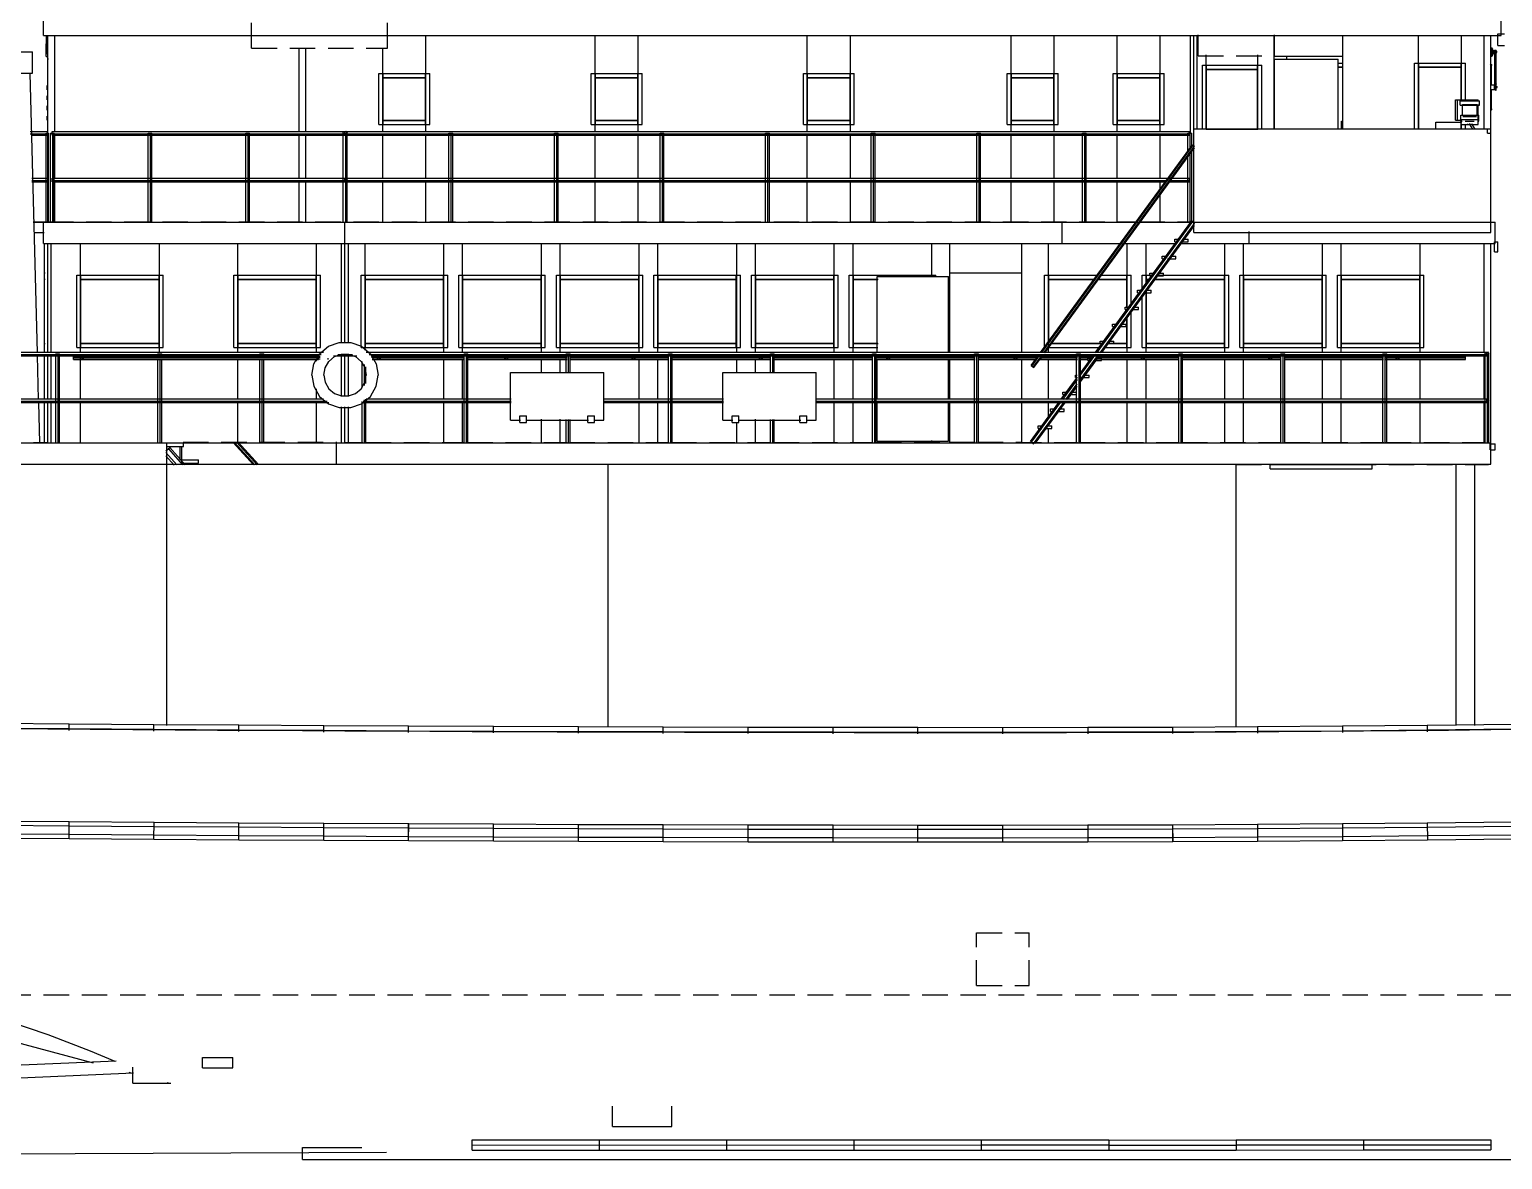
# Model space of a CAD drawing. Extents: x 5 to 836, y 5 to 589.
# Drawn here: x 95.3 to 268.9, y 388.6 to 521.7 of the extents above; entities that cross this region are included whole.
import ezdxf

# ---------------------------------------------------------------- set-up
doc = ezdxf.new("R2010")
doc.units = 0
doc.linetypes.add('DASHED', pattern=[4.5, 3, -1.5])
for name, color, linetype in [('DETAIL', 8, 'CONTINUOUS'), ('MARKING', 4, 'DASHED'), ('OUTLINE', 7, 'CONTINUOUS'), ('WATERLINE', 4, 'DASHED')]:
    doc.layers.add(name, color=color, linetype=linetype)

msp = doc.modelspace()

# ---------------------------------------------------------------- linework, layer by layer
at = {"layer": 'DETAIL'}
for p, q in [((97, 521), (97, 523)), ((268.7, 521), (268.7, 523)), ((97, 521), (268.7, 521)), ((97.5, 498.93), (97.5, 521)), ((98.3, 509.62), (98.3, 521)), ((142.04, 509.62), (142.04, 521)), ((161.96, 509.62), (161.96, 521)), ((167.04, 509.62), (167.04, 521)), ((186.96, 509.62), (186.96, 521)), ((192.04, 509.62), (192.04, 521)), ((210.96, 509.62), (210.96, 521)), ((216.04, 509.62), (216.04, 521)), ((223.46, 509.62), (223.46, 521)), ((228.54, 509.62), (228.54, 521)), ((232.1, 509.41), (232.1, 521)), ((232.5, 497.8), (232.5, 521)), ((232.9, 509.97), (232.9, 521)), ((241.96, 509.97), (241.96, 521)), ((250.04, 509.97), (250.04, 521)), ((258.96, 509.97), (258.96, 521)), ((264.04, 513.32), (264.04, 521)), ((266.7, 509.97), (266.7, 521)), ((267.5, 497.8), (267.5, 521)), ((268.3, 519.8), (268.3, 521.2)), ((268.3, 521.2), (269.1, 521.2)), ((77.3, 519.05), (95.7, 519.05)), ((127.1, 509.62), (127.1, 519.53)), ((127.9, 509.62), (127.9, 519.53)), ((136.96, 509.62), (136.96, 519.53)), ((267.54, 518.86), (267.54, 519.24)), ((267.63, 519.32), (267.63, 519.42)), ((267.71, 519.32), (267.71, 519.42)), ((267.84, 518.86), (267.84, 519.24)), ((267.93, 518.84), (267.93, 519.26)), ((267.97, 518.9), (267.97, 519.2)), ((268.1, 518.97), (268.1, 519.13)), ((268.1, 519.13), (268.2, 519.13)), ((268.1, 519.12), (268.2, 519.12)), ((268.1, 519.11), (268.2, 519.11)), ((268.1, 519.1), (268.2, 519.1)), ((268.1, 519.07), (268.2, 519.07)), ((268.1, 519.06), (268.2, 519.06)), ((268.1, 519.04), (268.2, 519.04)), ((268.1, 519.03), (268.2, 519.03)), ((268.1, 519), (268.2, 519)), ((268.1, 518.99), (268.2, 518.99)), ((268.1, 518.98), (268.2, 518.98)), ((268.1, 518.97), (268.2, 518.97)), ((268.11, 518.84), (268.11, 519.26)), ((268.15, 518.99), (268.15, 519.11)), ((268.2, 518.97), (268.2, 519.13)), ((268.3, 519.8), (269.1, 519.8)), ((97.5, 518.24), (97.57, 518.24)), ((233.5, 509.92), (233.5, 517.5)), ((233.5, 517.5), (240.5, 517.5)), ((233.96, 509.97), (233.96, 518.7)), ((234, 509.92), (234, 517.5)), ((240, 509.92), (240, 517.5)), ((240.04, 509.97), (240.04, 518.7)), ((240.5, 509.92), (240.5, 517.5)), ((241.96, 518.54), (250.04, 518.54)), ((242, 518.2), (249.5, 518.2)), ((242, 509.96), (242, 518.2)), ((243.46, 518.11), (243.46, 518.6)), ((249.44, 517.75), (250.07, 517.75)), ((249.44, 517.29), (250.06, 517.29)), ((249.44, 517.25), (250.07, 517.25)), ((249.5, 509.96), (249.5, 518.2)), ((258.5, 517.75), (264.5, 517.75)), ((258.5, 509.93), (258.5, 517.75)), ((258.96, 517.29), (264.04, 517.29)), ((259, 509.93), (259, 517.75)), ((259, 517.25), (264, 517.25)), ((264, 513.35), (264, 517.75)), ((264.5, 513.35), (264.5, 517.75)), ((267.43, 518.29), (267.5, 518.29)), ((267.63, 518.68), (267.63, 518.78)), ((267.71, 518.68), (267.71, 518.78)), ((77.3, 516.55), (95.7, 516.55)), ((136.5, 510.5), (136.5, 516.5)), ((136.5, 516.5), (142.5, 516.5)), ((136.96, 516.04), (142.04, 516.04)), ((137, 510.5), (137, 516.5)), ((137, 516), (142, 516)), ((142, 510.5), (142, 516.5)), ((142.5, 510.5), (142.5, 516.5)), ((161.5, 516.5), (167.5, 516.5)), ((161.5, 510.5), (161.5, 516.5)), ((161.96, 516.04), (167.04, 516.04)), ((162, 510.5), (162, 516.5)), ((162, 516), (167, 516)), ((167, 510.5), (167, 516.5)), ((167.5, 510.5), (167.5, 516.5)), ((186.5, 516.5), (192.5, 516.5)), ((186.5, 510.5), (186.5, 516.5)), ((186.96, 516.04), (192.04, 516.04)), ((187, 510.5), (187, 516.5)), ((187, 516), (192, 516)), ((192, 510.5), (192, 516.5)), ((192.5, 510.5), (192.5, 516.5)), ((210.5, 516.5), (216.5, 516.5)), ((210.5, 510.5), (210.5, 516.5)), ((210.96, 516.04), (216.04, 516.04)), ((211, 510.5), (211, 516.5)), ((211, 516), (216, 516)), ((216, 510.5), (216, 516.5)), ((216.5, 510.5), (216.5, 516.5)), ((223, 516.5), (229, 516.5)), ((223, 510.5), (223, 516.5)), ((223.46, 516.04), (228.54, 516.04)), ((223.5, 510.5), (223.5, 516.5)), ((223.5, 516), (228.5, 516)), ((228.5, 510.5), (228.5, 516.5)), ((229, 510.5), (229, 516.5)), ((233.96, 517.04), (240.04, 517.04)), ((234, 517), (240, 517)), ((267.93, 514.71), (267.93, 515.13)), ((268.08, 514.87), (268.08, 514.97)), ((268.11, 514.71), (268.11, 515.13)), ((268.22, 514.87), (268.22, 514.97)), ((263.33, 513.4), (266, 513.4)), ((263.33, 511), (263.33, 513.4)), ((263.57, 511), (263.57, 513.4)), ((263.85, 513.3), (266.15, 513.3)), ((263.85, 512.8), (266.15, 512.8)), ((264.13, 512.85), (265.87, 512.85)), ((266, 513.26), (266, 513.4)), ((266, 510.5), (266, 512.85)), ((136.5, 510.5), (142.5, 510.5)), ((136.96, 510.96), (142.04, 510.96)), ((137, 511), (142, 511)), ((161.5, 510.5), (167.5, 510.5)), ((161.96, 510.96), (167.04, 510.96)), ((162, 511), (167, 511)), ((186.5, 510.5), (192.5, 510.5)), ((186.96, 510.96), (192.04, 510.96)), ((187, 511), (192, 511)), ((210.5, 510.5), (216.5, 510.5)), ((210.96, 510.96), (216.04, 510.96)), ((211, 511), (216, 511)), ((223, 510.5), (229, 510.5)), ((223.46, 510.96), (228.54, 510.96)), ((223.5, 511), (228.5, 511)), ((249.9, 510.9), (250.03, 510.9)), ((249.9, 509.94), (249.9, 510.9)), ((261, 510.8), (264, 510.8)), ((261, 509.9), (261, 510.8)), ((263.33, 511), (264.06, 511)), ((263.95, 511.6), (266.05, 511.6)), ((263.95, 510.9), (264.09, 510.9)), ((264, 511.1), (266, 511.1)), ((264, 509.9), (264, 511.1)), ((264, 510.5), (266, 510.5)), ((264.04, 510.73), (264.04, 511.08)), ((264.04, 509.97), (264.04, 510.59)), ((264.2, 511.45), (265.8, 511.45)), ((264.47, 510.9), (265.52, 510.9)), ((264.5, 509.93), (264.5, 510.56)), ((264.94, 510.6), (265, 510.58)), ((265, 510.58), (265.06, 510.6)), ((265.91, 510.9), (266.05, 510.9)), ((265.93, 511), (266, 511)), ((95.41, 509.7), (97.5, 509.7)), ((95.41, 509.42), (97.5, 509.42)), ((95.55, 509.25), (97.5, 509.25)), ((97.3, 499), (97.3, 509.5)), ((97.3, 509.5), (97.58, 509.5)), ((97.58, 499), (97.58, 509.5)), ((97.8, 509.5), (98.25, 509.5)), ((97.8, 499), (97.8, 509.5)), ((98, 509.7), (232, 509.7)), ((98, 509.25), (98, 509.7)), ((98, 509.42), (132.5, 509.42)), ((98, 509.25), (132.5, 509.25)), ((98.08, 499), (98.08, 509.5)), ((98.25, 499), (98.25, 509.5)), ((98.3, 504.17), (98.3, 509.27)), ((109.3, 509.5), (109.75, 509.5)), ((109.3, 499), (109.3, 509.5)), ((109.58, 499), (109.58, 509.5)), ((109.75, 499), (109.75, 509.5)), ((120.8, 509.5), (121.25, 509.5)), ((120.8, 499), (120.8, 509.5)), ((121.08, 499), (121.08, 509.5)), ((121.25, 499), (121.25, 509.5)), ((127.1, 504.17), (127.1, 509.27)), ((127.9, 504.17), (127.9, 509.27)), ((132.3, 509.65), (132.58, 509.74)), ((132.3, 499), (132.3, 509.65)), ((132.3, 509.5), (132.75, 509.5)), ((132.3, 509.35), (132.58, 509.26)), ((132.5, 509.25), (132.5, 509.7)), ((132.58, 509.74), (132.75, 509.5)), ((132.58, 499), (132.58, 509.5)), ((132.58, 509.26), (132.75, 509.5)), ((132.64, 509.42), (232, 509.42)), ((132.71, 509.25), (232, 509.25)), ((132.75, 499), (132.75, 509.5)), ((136.96, 504.11), (136.96, 509.28)), ((142.04, 504.11), (142.04, 509.28)), ((144.74, 509.5), (145.19, 509.5)), ((144.74, 499), (144.74, 509.5)), ((145.01, 499), (145.01, 509.5)), ((145.19, 499), (145.19, 509.5)), ((157.17, 509.5), (157.62, 509.5)), ((157.17, 499), (157.17, 509.5)), ((157.45, 499), (157.45, 509.5)), ((157.62, 499), (157.62, 509.5)), ((161.96, 504.11), (161.96, 509.28)), ((167.04, 504.11), (167.04, 509.28)), ((169.61, 509.5), (170.06, 509.5)), ((169.61, 499), (169.61, 509.5)), ((169.89, 499), (169.89, 509.5)), ((170.06, 499), (170.06, 509.5)), ((182.05, 509.5), (182.5, 509.5)), ((182.05, 499), (182.05, 509.5)), ((182.33, 499), (182.33, 509.5)), ((182.5, 499), (182.5, 509.5)), ((186.96, 504.11), (186.96, 509.28)), ((192.04, 504.11), (192.04, 509.28)), ((194.49, 509.5), (194.94, 509.5)), ((194.49, 499), (194.49, 509.5)), ((194.76, 499), (194.76, 509.5)), ((194.94, 499), (194.94, 509.5)), ((206.92, 509.5), (207.38, 509.5)), ((206.92, 499), (206.92, 509.5)), ((207.2, 499), (207.2, 509.5)), ((207.38, 499), (207.38, 509.5)), ((210.96, 504.11), (210.96, 509.28)), ((216.04, 504.11), (216.04, 509.28)), ((219.36, 509.5), (219.81, 509.5)), ((219.36, 499), (219.36, 509.5)), ((219.64, 499), (219.64, 509.5)), ((219.81, 499), (219.81, 509.5)), ((223.46, 504.11), (223.46, 509.28)), ((228.54, 504.11), (228.54, 509.28)), ((231.8, 509.5), (232.25, 509.5)), ((231.8, 507.12), (231.8, 509.5)), ((232, 509.25), (232, 509.7)), ((232.08, 507.54), (232.08, 509.5)), ((232.25, 507.82), (232.25, 509.5)), ((232.5, 510), (267.5, 510)), ((233.96, 509.96), (240.04, 509.96)), ((267.1, 509.5), (267.1, 510)), ((267.1, 509.5), (267.5, 509.5)), ((267.43, 508.71), (267.5, 508.71)), ((214.45, 483.64), (232.34, 508.12)), ((214.57, 483.64), (232.42, 508.06)), ((214.82, 483.63), (232.58, 507.94)), ((214.94, 483.63), (232.58, 507.77)), ((231.8, 499), (231.8, 506.84)), ((232.08, 499), (232.08, 507.26)), ((232.25, 499), (232.25, 507.54)), ((232.34, 508.12), (232.58, 507.94)), ((95.62, 504.2), (97.5, 504.2)), ((95.62, 503.92), (97.5, 503.92)), ((95.62, 503.75), (97.5, 503.75)), ((98, 504.2), (132.5, 504.2)), ((98, 503.75), (98, 504.2)), ((98, 503.92), (132.5, 503.92)), ((98, 503.75), (132.5, 503.75)), ((98.3, 499), (98.3, 503.75)), ((127.1, 499), (127.1, 503.75)), ((127.9, 499), (127.9, 503.75)), ((132.3, 504.15), (132.58, 504.24)), ((132.3, 503.85), (132.58, 503.76)), ((132.5, 503.75), (132.5, 504.2)), ((132.58, 504.24), (132.75, 504)), ((132.58, 503.76), (132.75, 504)), ((132.71, 504.2), (229.69, 504.2)), ((132.71, 503.92), (229.48, 503.92)), ((132.71, 503.75), (229.27, 503.75)), ((136.96, 499), (136.96, 503.76)), ((142.04, 499), (142.04, 503.76)), ((161.96, 499), (161.96, 503.76)), ((167.04, 499), (167.04, 503.76)), ((186.96, 499), (186.96, 503.76)), ((192.04, 499), (192.04, 503.76)), ((210.96, 499), (210.96, 503.76)), ((216.04, 499), (216.04, 503.76)), ((223.46, 499), (223.46, 503.76)), ((228.54, 502.7), (228.54, 503.76)), ((229.55, 503.75), (232, 503.75)), ((229.62, 503.92), (232, 503.92)), ((229.83, 504.2), (232, 504.2)), ((232, 503.75), (232, 504.2)), ((228.54, 499), (228.54, 502.5)), ((95.76, 499), (225.9, 499)), ((97, 496.5), (97, 499)), ((132.5, 484.75), (132.5, 499)), ((217, 496.5), (217, 499)), ((220.88, 483.61), (232.26, 499.18)), ((221.09, 483.64), (232.38, 499.09)), ((221.45, 483.63), (232.58, 498.86)), ((221.66, 483.65), (232.58, 498.6)), ((226.01, 499), (268, 499)), ((232.26, 499.18), (232.57, 498.95)), ((268, 496.5), (268, 499)), ((95.83, 497.8), (97.08, 497.8)), ((97, 496.5), (224.05, 496.5)), ((97.1, 483.63), (97.1, 496.5)), ((97.5, 483.63), (97.5, 496.5)), ((97.9, 483.63), (97.9, 496.5)), ((101.36, 483.63), (101.36, 496.5)), ((110.64, 483.63), (110.64, 496.5)), ((119.86, 483.63), (119.86, 496.5)), ((129.14, 483.63), (129.14, 496.5)), ((132.1, 484.75), (132.1, 496.5)), ((132.9, 484.75), (132.9, 496.5)), ((134.86, 483.91), (134.86, 496.5)), ((144.14, 483.63), (144.14, 496.5)), ((146.36, 483.63), (146.36, 496.5)), ((155.64, 483.63), (155.64, 496.5)), ((157.86, 483.63), (157.86, 496.5)), ((167.14, 483.63), (167.14, 496.5)), ((169.36, 483.63), (169.36, 496.5)), ((178.64, 483.63), (178.64, 496.5)), ((180.86, 483.63), (180.86, 496.5)), ((190.14, 483.63), (190.14, 496.5)), ((192.36, 483.63), (192.36, 496.5)), ((201.64, 492.51), (201.64, 496.5)), ((203.76, 483.63), (203.76, 496.5)), ((212.24, 483.63), (212.24, 496.5)), ((215.36, 484.61), (215.36, 496.5)), ((224.22, 496.5), (230.48, 496.5)), ((224.64, 488.95), (224.64, 496.5)), ((226.86, 491.53), (226.86, 496.5)), ((230.24, 497), (230.86, 497)), ((230.24, 496.7), (230.24, 497)), ((230.24, 496.7), (230.66, 496.7)), ((230.91, 496.5), (268, 496.5)), ((230.93, 496.7), (231.84, 496.7)), ((231.14, 497), (231.84, 497)), ((231.84, 496.7), (231.84, 497)), ((232.5, 497.8), (267.5, 497.8)), ((236.14, 483.63), (236.14, 496.5)), ((238.36, 483.63), (238.36, 496.5)), ((239, 496.5), (239, 497.89)), ((247.64, 483.63), (247.64, 496.5)), ((249.86, 483.63), (249.86, 496.5)), ((259.14, 483.63), (259.14, 496.5)), ((266.7, 483.63), (266.7, 496.5)), ((267.5, 470.5), (267.5, 496.5)), ((267.9, 496.7), (268.3, 496.7)), ((267.9, 495.5), (267.9, 496.7)), ((268.3, 495.5), (268.3, 496.7)), ((228.78, 495), (229.33, 495)), ((228.78, 494.7), (228.78, 495)), ((228.78, 494.7), (229.19, 494.7)), ((229.4, 494.7), (230.38, 494.7)), ((229.75, 495), (230.38, 495)), ((230.38, 494.7), (230.38, 495)), ((267.9, 495.5), (268.3, 495.5)), ((97.1, 493.04), (97.17, 493.04)), ((203.76, 493.04), (212.24, 493.04)), ((227.32, 493), (227.94, 493)), ((227.32, 492.7), (227.32, 493)), ((228.22, 493), (228.92, 493)), ((228.92, 492.7), (228.92, 493)), ((97.1, 492.29), (97.17, 492.29)), ((100.9, 484.25), (100.9, 492.75)), ((100.9, 492.75), (111.1, 492.75)), ((101.36, 492.29), (110.64, 492.29)), ((101.4, 484.25), (101.4, 492.75)), ((101.4, 492.25), (110.6, 492.25)), ((110.6, 484.25), (110.6, 492.75)), ((111.1, 484.25), (111.1, 492.75)), ((119.4, 492.75), (129.6, 492.75)), ((119.4, 484.25), (119.4, 492.75)), ((119.86, 492.29), (129.14, 492.29)), ((119.9, 484.25), (119.9, 492.75)), ((119.9, 492.25), (129.1, 492.25)), ((129.1, 484.25), (129.1, 492.75)), ((129.6, 484.25), (129.6, 492.75)), ((134.4, 492.75), (144.6, 492.75)), ((134.4, 484.25), (134.4, 492.75)), ((134.86, 492.29), (144.14, 492.29)), ((134.9, 484.25), (134.9, 492.75)), ((134.9, 492.25), (144.1, 492.25)), ((144.1, 484.25), (144.1, 492.75)), ((144.6, 484.25), (144.6, 492.75)), ((145.9, 492.75), (156.1, 492.75)), ((145.9, 484.25), (145.9, 492.75)), ((146.36, 492.29), (155.64, 492.29)), ((146.4, 484.25), (146.4, 492.75)), ((146.4, 492.25), (155.6, 492.25)), ((155.6, 484.25), (155.6, 492.75)), ((156.1, 484.25), (156.1, 492.75)), ((157.4, 492.75), (167.6, 492.75)), ((157.4, 484.25), (157.4, 492.75)), ((157.86, 492.29), (167.14, 492.29)), ((157.9, 484.25), (157.9, 492.75)), ((157.9, 492.25), (167.1, 492.25)), ((167.1, 484.25), (167.1, 492.75)), ((167.6, 484.25), (167.6, 492.75)), ((168.9, 492.75), (179.1, 492.75)), ((168.9, 484.25), (168.9, 492.75)), ((169.36, 492.29), (178.64, 492.29)), ((169.4, 484.25), (169.4, 492.75)), ((169.4, 492.25), (178.6, 492.25)), ((178.6, 484.25), (178.6, 492.75)), ((179.1, 484.25), (179.1, 492.75)), ((180.4, 492.75), (190.6, 492.75)), ((180.4, 484.25), (180.4, 492.75)), ((180.86, 492.29), (190.14, 492.29)), ((180.9, 484.25), (180.9, 492.75)), ((180.9, 492.25), (190.1, 492.25)), ((190.1, 484.25), (190.1, 492.75)), ((190.6, 484.25), (190.6, 492.75)), ((191.9, 492.75), (202.1, 492.75)), ((191.9, 484.25), (191.9, 492.75)), ((192.36, 492.29), (195.29, 492.29)), ((192.4, 484.25), (192.4, 492.75)), ((192.4, 492.25), (195.26, 492.25)), ((195.2, 492.6), (203.6, 492.6)), ((195.2, 483.67), (195.2, 492.6)), ((201.6, 492.54), (201.6, 492.75)), ((202.1, 492.54), (202.1, 492.75)), ((203.6, 483.67), (203.6, 492.6)), ((214.9, 492.75), (221.25, 492.75)), ((214.9, 484.25), (214.9, 492.75)), ((215.36, 492.29), (220.87, 492.29)), ((215.4, 484.81), (215.4, 492.75)), ((215.4, 492.25), (220.84, 492.25)), ((221.12, 492.25), (224.6, 492.25)), ((221.15, 492.29), (224.64, 492.29)), ((221.46, 492.75), (225.1, 492.75)), ((224.6, 488.92), (224.6, 492.75)), ((225.1, 489.27), (225.1, 492.75)), ((226.4, 492.75), (227.6, 492.75)), ((226.4, 491.01), (226.4, 492.75)), ((226.86, 492.29), (227.35, 492.29)), ((226.9, 491.7), (226.9, 492.75)), ((226.9, 492.25), (227.39, 492.25)), ((227.32, 492.7), (227.66, 492.7)), ((227.81, 492.25), (236.1, 492.25)), ((227.84, 492.29), (236.14, 492.29)), ((228.01, 492.7), (228.92, 492.7)), ((228.15, 492.75), (236.6, 492.75)), ((236.1, 484.25), (236.1, 492.75)), ((236.6, 484.25), (236.6, 492.75)), ((237.9, 492.75), (248.1, 492.75)), ((237.9, 484.25), (237.9, 492.75)), ((238.36, 492.29), (247.64, 492.29)), ((238.4, 484.25), (238.4, 492.75)), ((238.4, 492.25), (247.6, 492.25)), ((247.6, 484.25), (247.6, 492.75)), ((248.1, 484.25), (248.1, 492.75)), ((249.4, 492.75), (259.6, 492.75)), ((249.4, 484.25), (249.4, 492.75)), ((249.86, 492.29), (259.14, 492.29)), ((249.9, 484.25), (249.9, 492.75)), ((249.9, 492.25), (259.1, 492.25)), ((259.1, 484.25), (259.1, 492.75)), ((259.6, 484.25), (259.6, 492.75)), ((267.43, 492.29), (267.5, 492.29)), ((225.85, 491), (226.48, 491)), ((225.85, 490.7), (225.85, 491)), ((225.85, 490.7), (226.27, 490.7)), ((226.4, 484.25), (226.4, 490.38)), ((226.62, 490.7), (227.45, 490.7)), ((226.76, 491), (227.45, 491)), ((226.86, 483.63), (226.86, 490.76)), ((226.9, 484.25), (226.9, 490.8)), ((227.45, 490.7), (227.45, 491)), ((224.39, 489), (225.09, 489)), ((224.39, 488.7), (224.39, 489)), ((224.39, 488.7), (224.74, 488.7)), ((224.6, 488.57), (224.6, 488.78)), ((224.6, 484.25), (224.6, 487.94)), ((224.64, 488.53), (224.64, 488.74)), ((224.64, 483.63), (224.64, 487.97)), ((225.1, 484.25), (225.1, 488.64)), ((225.16, 488.7), (225.99, 488.7)), ((225.44, 489), (225.99, 489)), ((225.99, 488.7), (225.99, 489)), ((222.93, 487), (223.56, 487)), ((222.93, 486.7), (222.93, 487)), ((222.93, 486.7), (223.28, 486.7)), ((223.63, 486.7), (224.53, 486.7)), ((223.84, 487), (224.53, 487)), ((224.53, 486.7), (224.53, 487)), ((97.1, 484.71), (97.17, 484.71)), ((100.9, 484.25), (111.1, 484.25)), ((101.36, 484.71), (110.64, 484.71)), ((101.4, 484.75), (110.6, 484.75)), ((119.4, 484.25), (129.6, 484.25)), ((119.86, 484.71), (129.14, 484.71)), ((119.9, 484.75), (129.1, 484.75)), ((134.4, 484.25), (144.6, 484.25)), ((134.86, 484.71), (144.14, 484.71)), ((134.9, 484.75), (144.1, 484.75)), ((145.9, 484.25), (156.1, 484.25)), ((146.36, 484.71), (155.64, 484.71)), ((146.4, 484.75), (155.6, 484.75)), ((157.4, 484.25), (167.6, 484.25)), ((157.86, 484.71), (167.14, 484.71)), ((157.9, 484.75), (167.1, 484.75)), ((168.9, 484.25), (179.1, 484.25)), ((169.36, 484.71), (178.64, 484.71)), ((169.4, 484.75), (178.6, 484.75)), ((180.4, 484.25), (190.6, 484.25)), ((180.86, 484.71), (190.14, 484.71)), ((180.9, 484.75), (190.1, 484.75)), ((191.9, 484.25), (195.26, 484.25)), ((192.36, 484.71), (195.29, 484.71)), ((192.4, 484.75), (195.26, 484.75)), ((214.9, 484.25), (215.09, 484.25)), ((215.21, 484.25), (221.46, 484.25)), ((215.36, 483.63), (215.36, 484.36)), ((215.4, 484.25), (215.4, 484.6)), ((215.61, 484.75), (221.67, 484.75)), ((215.64, 484.71), (221.64, 484.71)), ((221.47, 485), (222.1, 485)), ((221.47, 484.7), (221.47, 485)), ((221.47, 484.7), (221.89, 484.7)), ((221.95, 484.25), (225.1, 484.25)), ((222.16, 484.7), (223.07, 484.7)), ((222.3, 484.75), (224.6, 484.75)), ((222.34, 484.71), (224.64, 484.71)), ((222.44, 485), (223.07, 485)), ((223.07, 484.7), (223.07, 485)), ((226.4, 484.25), (236.6, 484.25)), ((226.86, 484.71), (236.14, 484.71)), ((226.9, 484.75), (236.1, 484.75)), ((237.9, 484.25), (248.1, 484.25)), ((238.36, 484.71), (247.64, 484.71)), ((238.4, 484.75), (247.6, 484.75)), ((249.4, 484.25), (259.6, 484.25)), ((249.86, 484.71), (259.14, 484.71)), ((249.9, 484.75), (259.1, 484.75)), ((38.5, 483.7), (129.97, 483.7)), ((38.5, 483.42), (129.69, 483.42)), ((38.5, 483.25), (129.48, 483.25)), ((97.1, 478.11), (97.1, 483.28)), ((97.5, 478.11), (97.5, 483.28)), ((97.9, 478.11), (97.9, 483.28)), ((98.43, 483.5), (98.88, 483.5)), ((98.43, 473), (98.43, 483.5)), ((98.71, 473), (98.71, 483.5)), ((98.88, 473), (98.88, 483.5)), ((100.5, 483.18), (129.59, 483.18)), ((100.5, 482.82), (100.5, 483.18)), ((100.5, 483.09), (129.59, 483.09)), ((100.5, 482.91), (129.59, 482.91)), ((100.5, 482.82), (129.38, 482.82)), ((101.34, 483), (101.42, 483.14)), ((101.34, 483), (101.42, 482.86)), ((101.36, 478.11), (101.36, 482.9)), ((101.42, 483.14), (101.58, 483.14)), ((101.42, 482.86), (101.58, 482.86)), ((101.58, 483.14), (101.66, 483)), ((101.58, 482.86), (101.66, 483)), ((110.46, 483.5), (110.91, 483.5)), ((110.46, 483.15), (110.46, 483.5)), ((110.46, 473), (110.46, 482.87)), ((110.74, 483.15), (110.74, 483.5)), ((110.74, 473), (110.74, 482.87)), ((110.91, 483.15), (110.91, 483.5)), ((110.91, 473), (110.91, 482.87)), ((119.86, 478.11), (119.86, 482.9)), ((122.48, 483.5), (122.93, 483.5)), ((122.48, 483.15), (122.48, 483.5)), ((122.48, 473), (122.48, 482.87)), ((122.76, 483.15), (122.76, 483.5)), ((122.76, 473), (122.76, 482.87)), ((122.93, 483.15), (122.93, 483.5)), ((122.93, 473), (122.93, 482.87)), ((129.14, 482.62), (129.14, 482.9)), ((129.34, 483), (129.42, 483.14)), ((129.34, 483), (129.39, 482.91)), ((129.42, 483.14), (129.58, 483.14)), ((130.5, 482.82), (130.5, 482.97)), ((131.16, 483.25), (133.89, 483.25)), ((131.65, 483.42), (133.4, 483.42)), ((132.1, 478.46), (132.1, 483.28)), ((132.5, 478.46), (132.5, 483.28)), ((132.9, 478.46), (132.9, 483.28)), ((134.51, 479.47), (134.51, 482.6)), ((135.01, 483.7), (267, 483.7)), ((135.36, 483.42), (267, 483.42)), ((135.57, 483.25), (267, 483.25)), ((135.64, 483.18), (146.56, 483.18)), ((135.64, 483.09), (146.56, 483.09)), ((135.71, 482.91), (146.56, 482.91)), ((135.71, 482.82), (146.56, 482.82)), ((136.34, 483), (136.42, 483.14)), ((136.34, 483), (136.42, 482.86)), ((136.42, 483.14), (136.58, 483.14)), ((136.42, 482.86), (136.58, 482.86)), ((136.58, 483.14), (136.66, 483)), ((136.58, 482.86), (136.66, 483)), ((144.14, 478.11), (144.14, 482.9)), ((146.36, 478.11), (146.36, 482.9)), ((146.53, 483.5), (146.99, 483.5)), ((146.53, 473), (146.53, 483.5)), ((146.81, 473), (146.81, 483.5)), ((146.91, 483.18), (158.67, 483.18)), ((146.91, 483.09), (158.67, 483.09)), ((146.91, 482.91), (158.67, 482.91)), ((146.91, 482.82), (158.67, 482.82)), ((146.99, 473), (146.99, 483.5)), ((151.34, 483), (151.42, 483.14)), ((151.34, 483), (151.42, 482.86)), ((151.42, 483.14), (151.58, 483.14)), ((151.42, 482.86), (151.58, 482.86)), ((151.58, 483.14), (151.66, 483)), ((151.58, 482.86), (151.66, 483)), ((155.64, 481.22), (155.64, 482.9)), ((157.86, 481.22), (157.86, 482.9)), ((158.56, 483.5), (159.01, 483.5)), ((158.56, 481.21), (158.56, 483.5)), ((158.84, 481.21), (158.84, 483.5)), ((158.95, 483.18), (170.64, 483.18)), ((158.95, 483.09), (170.64, 483.09)), ((158.95, 482.91), (170.64, 482.91)), ((158.95, 482.82), (170.64, 482.82)), ((159.01, 481.21), (159.01, 483.5)), ((166.34, 483), (166.42, 483.14)), ((166.34, 483), (166.42, 482.86)), ((166.42, 483.14), (166.58, 483.14)), ((166.42, 482.86), (166.58, 482.86)), ((166.58, 483.14), (166.66, 483)), ((166.58, 482.86), (166.66, 483)), ((167.14, 478.11), (167.14, 482.9)), ((169.36, 478.11), (169.36, 482.9)), ((170.59, 483.5), (171.04, 483.5)), ((170.59, 473), (170.59, 483.5)), ((170.87, 473), (170.87, 483.5)), ((170.92, 483.18), (182.68, 483.18)), ((170.92, 483.09), (182.68, 483.09)), ((170.92, 482.91), (182.68, 482.91)), ((170.92, 482.82), (182.68, 482.82)), ((171.04, 473), (171.04, 483.5)), ((178.64, 481.22), (178.64, 482.9)), ((180.86, 481.22), (180.86, 482.9)), ((181.34, 483), (181.42, 483.14)), ((181.34, 483), (181.42, 482.86)), ((181.42, 483.14), (181.58, 483.14)), ((181.42, 482.86), (181.58, 482.86)), ((181.58, 483.14), (181.66, 483)), ((181.58, 482.86), (181.66, 483)), ((182.61, 483.5), (183.07, 483.5)), ((182.61, 481.21), (182.61, 483.5)), ((182.89, 481.21), (182.89, 483.5)), ((183.03, 483.18), (194.65, 483.18)), ((183.03, 483.09), (194.65, 483.09)), ((183.03, 482.91), (194.65, 482.91)), ((183.03, 482.82), (194.65, 482.82)), ((183.07, 481.21), (183.07, 483.5)), ((190.14, 478.11), (190.14, 482.9)), ((192.36, 478.11), (192.36, 482.9)), ((194.64, 483.5), (195.09, 483.5)), ((194.64, 473), (194.64, 483.5)), ((194.92, 473), (194.92, 483.5)), ((195.07, 483.18), (206.75, 483.18)), ((195.07, 483.09), (206.75, 483.09)), ((195.07, 482.91), (206.75, 482.91)), ((195.07, 482.82), (206.75, 482.82)), ((195.09, 473), (195.09, 483.5)), ((195.2, 478.15), (195.2, 482.9)), ((196.34, 483), (196.42, 483.14)), ((196.34, 483), (196.42, 482.86)), ((196.42, 483.14), (196.58, 483.14)), ((196.42, 482.86), (196.58, 482.86)), ((196.58, 483.14), (196.66, 483)), ((196.58, 482.86), (196.66, 483)), ((203.6, 478.15), (203.6, 482.9)), ((203.76, 478.11), (203.76, 482.86)), ((206.67, 483.5), (207.12, 483.5)), ((206.67, 473), (206.67, 483.5)), ((206.95, 473), (206.95, 483.5)), ((207.03, 483.18), (214.17, 483.18)), ((207.03, 483.09), (214.17, 483.09)), ((207.03, 482.91), (214.03, 482.91)), ((207.03, 482.82), (213.96, 482.82)), ((207.12, 473), (207.12, 483.5)), ((211.34, 483), (211.42, 483.14)), ((211.34, 483), (211.42, 482.86)), ((211.42, 483.14), (211.58, 483.14)), ((211.42, 482.86), (211.58, 482.86)), ((211.58, 483.14), (211.66, 483)), ((211.58, 482.86), (211.66, 483)), ((212.24, 478.11), (212.24, 482.86)), ((213.34, 482.12), (214.16, 483.25)), ((213.42, 482.06), (214.33, 483.3)), ((213.58, 481.94), (214.57, 483.29)), ((213.66, 481.88), (214.69, 483.29)), ((214.24, 482.82), (218.79, 482.82)), ((214.31, 483.09), (218.79, 483.09)), ((214.31, 482.91), (218.79, 482.91)), ((214.45, 483.18), (218.79, 483.18)), ((215.36, 478.11), (215.36, 482.9)), ((218.69, 483.5), (219.14, 483.5)), ((218.69, 473), (218.69, 483.5)), ((218.97, 473), (218.97, 483.5)), ((219, 483.18), (220.54, 483.18)), ((219, 483.09), (220.54, 483.09)), ((219, 482.91), (220.54, 482.91)), ((219, 482.82), (220.05, 482.82)), ((219.02, 480.3), (221.2, 483.29)), ((219.02, 480.04), (221.37, 483.26)), ((219.03, 480.82), (220.84, 483.3)), ((219.03, 481.07), (220.64, 483.27)), ((219.14, 473), (219.14, 483.5)), ((220.01, 483), (220.56, 483)), ((220.01, 482.7), (220.01, 483)), ((220.01, 482.7), (220.36, 482.7)), ((220.7, 482.7), (221.61, 482.7)), ((220.91, 483), (221.61, 483)), ((221.1, 483.18), (230.76, 483.18)), ((221.1, 483.09), (230.76, 483.09)), ((221.1, 482.91), (230.76, 482.91)), ((221.52, 482.82), (230.76, 482.82)), ((221.61, 482.7), (221.61, 483)), ((224.64, 478.11), (224.64, 482.9)), ((226.34, 483), (226.42, 483.14)), ((226.34, 483), (226.42, 482.86)), ((226.42, 483.14), (226.58, 483.14)), ((226.42, 482.86), (226.58, 482.86)), ((226.58, 483.14), (226.66, 483)), ((226.58, 482.86), (226.66, 483)), ((226.86, 478.11), (226.86, 482.9)), ((230.72, 483.5), (231.17, 483.5)), ((230.72, 473), (230.72, 483.5)), ((231, 473), (231, 483.5)), ((231.11, 483.18), (242.73, 483.18)), ((231.11, 483.09), (242.73, 483.09)), ((231.11, 482.91), (242.73, 482.91)), ((231.11, 482.82), (242.73, 482.82)), ((231.17, 473), (231.17, 483.5)), ((236.14, 478.11), (236.14, 482.9)), ((238.36, 478.11), (238.36, 482.9)), ((241.34, 483), (241.42, 483.14)), ((241.34, 483), (241.42, 482.86)), ((241.42, 483.14), (241.58, 483.14)), ((241.42, 482.86), (241.58, 482.86)), ((241.58, 483.14), (241.66, 483)), ((241.58, 482.86), (241.66, 483)), ((242.75, 483.5), (243.2, 483.5)), ((242.75, 473), (242.75, 483.5)), ((243.02, 473), (243.02, 483.5)), ((243.15, 483.18), (254.84, 483.18)), ((243.15, 483.09), (254.84, 483.09)), ((243.15, 482.91), (254.84, 482.91)), ((243.15, 482.82), (254.84, 482.82)), ((243.2, 473), (243.2, 483.5)), ((247.64, 478.11), (247.64, 482.9)), ((249.86, 478.11), (249.86, 482.9)), ((254.77, 483.5), (255.22, 483.5)), ((254.77, 473), (254.77, 483.5)), ((255.05, 473), (255.05, 483.5)), ((255.12, 483.18), (264.5, 483.18)), ((255.12, 483.09), (264.5, 483.09)), ((255.12, 482.91), (264.5, 482.91)), ((255.12, 482.82), (264.5, 482.82)), ((255.22, 473), (255.22, 483.5)), ((256.34, 483), (256.42, 483.14)), ((256.34, 483), (256.42, 482.86)), ((256.42, 483.14), (256.58, 483.14)), ((256.42, 482.86), (256.58, 482.86)), ((256.58, 483.14), (256.66, 483)), ((256.58, 482.86), (256.66, 483)), ((259.14, 478.11), (259.14, 482.9)), ((264.5, 482.82), (264.5, 483.18)), ((266.7, 478.11), (266.7, 483.28)), ((266.8, 483.65), (267.08, 483.74)), ((266.8, 473), (266.8, 483.65)), ((266.8, 483.5), (267.25, 483.5)), ((266.8, 483.35), (267.08, 483.26)), ((267, 483.25), (267, 483.7)), ((267.08, 483.74), (267.25, 483.5)), ((267.08, 473), (267.08, 483.5)), ((267.08, 483.26), (267.25, 483.5)), ((267.25, 473), (267.25, 483.5)), ((267.43, 483.71), (267.5, 483.71)), ((134.79, 479.75), (134.79, 482.25)), ((134.96, 480.02), (134.96, 481.97)), ((152, 475.7), (152, 481.3)), ((163, 475.7), (163, 481.3)), ((177, 475.7), (177, 481.3)), ((188, 475.7), (188, 481.3)), ((213.34, 482.12), (213.66, 481.88)), ((216.88, 478.14), (218.78, 480.73)), ((218.55, 481), (218.75, 481)), ((218.55, 480.7), (218.55, 481)), ((218.55, 480.7), (218.75, 480.7)), ((219.24, 480.7), (220.15, 480.7)), ((219.45, 481), (220.15, 481)), ((220.15, 480.7), (220.15, 481)), ((129.14, 478.11), (129.14, 479.36)), ((217.05, 478.11), (218.78, 480.48)), ((217.08, 479), (217.64, 479)), ((217.08, 478.7), (217.08, 479)), ((217.41, 478.1), (218.77, 479.96)), ((217.62, 478.12), (218.77, 479.7)), ((218.06, 479), (218.68, 479)), ((218.68, 478.7), (218.68, 479)), ((38.5, 478.2), (129.97, 478.2)), ((38.5, 477.92), (130.39, 477.92)), ((38.5, 477.75), (130.6, 477.75)), ((97.1, 473), (97.1, 477.76)), ((97.5, 473), (97.5, 477.76)), ((97.9, 473), (97.9, 477.76)), ((101.36, 473), (101.36, 477.76)), ((119.86, 473), (119.86, 477.76)), ((129.14, 473), (129.14, 477.76)), ((132.1, 473), (132.1, 477.27)), ((132.5, 473), (132.5, 477.27)), ((132.9, 473), (132.9, 477.27)), ((134.45, 477.75), (152.09, 477.75)), ((134.51, 473), (134.51, 477.87)), ((134.66, 477.92), (152.09, 477.92)), ((134.79, 473), (134.79, 478.08)), ((134.96, 473), (134.96, 478.15)), ((135.01, 478.2), (152.09, 478.2)), ((144.14, 473), (144.14, 477.76)), ((146.36, 473), (146.36, 477.76)), ((162.93, 478.2), (177.07, 478.2)), ((162.93, 477.92), (177.07, 477.92)), ((162.93, 477.75), (177.07, 477.75)), ((167.14, 473), (167.14, 477.76)), ((169.36, 473), (169.36, 477.76)), ((187.92, 478.2), (267, 478.2)), ((187.92, 477.92), (267, 477.92)), ((187.92, 477.75), (267, 477.75)), ((190.14, 473), (190.14, 477.76)), ((192.36, 473), (192.36, 477.76)), ((195.2, 473.2), (195.2, 477.74)), ((203.6, 473.2), (203.6, 477.74)), ((203.76, 473), (203.76, 477.76)), ((212.24, 473), (212.24, 477.76)), ((213.26, 473.18), (216.6, 477.75)), ((213.38, 473.09), (216.8, 477.77)), ((213.62, 472.91), (217.17, 477.76)), ((213.82, 472.94), (217.37, 477.79)), ((215.36, 475.86), (215.36, 477.76)), ((217.08, 478.7), (217.43, 478.7)), ((217.85, 478.7), (218.68, 478.7)), ((224.64, 473), (224.64, 477.76)), ((226.86, 473), (226.86, 477.76)), ((236.14, 473), (236.14, 477.76)), ((238.36, 473), (238.36, 477.76)), ((247.64, 473), (247.64, 477.76)), ((249.86, 473), (249.86, 477.76)), ((259.14, 473), (259.14, 477.76)), ((266.7, 473), (266.7, 477.76)), ((266.8, 478.15), (267.08, 478.24)), ((266.8, 477.85), (267.08, 477.76)), ((267, 477.75), (267, 478.2)), ((267.08, 478.24), (267.25, 478)), ((267.08, 477.76), (267.25, 478)), ((153.1, 475.4), (153.1, 476.2)), ((153.1, 476.2), (153.9, 476.2)), ((153.9, 475.4), (153.9, 476.2)), ((155.64, 473), (155.64, 475.8)), ((157.86, 473), (157.86, 475.8)), ((158.56, 473), (158.56, 475.78)), ((158.84, 473), (158.84, 475.78)), ((159.01, 473), (159.01, 475.78)), ((161.1, 476.2), (161.9, 476.2)), ((161.1, 475.4), (161.1, 476.2)), ((161.9, 475.4), (161.9, 476.2)), ((178.1, 476.2), (178.9, 476.2)), ((178.1, 475.4), (178.1, 476.2)), ((178.9, 475.4), (178.9, 476.2)), ((180.86, 473), (180.86, 475.8)), ((182.61, 473), (182.61, 475.78)), ((182.89, 473), (182.89, 475.78)), ((183.07, 473), (183.07, 475.78)), ((186.1, 476.2), (186.9, 476.2)), ((186.1, 475.4), (186.1, 476.2)), ((186.9, 475.4), (186.9, 476.2)), ((215.62, 477), (216.25, 477)), ((215.62, 476.7), (215.62, 477)), ((215.62, 476.7), (215.97, 476.7)), ((216.32, 476.7), (217.22, 476.7)), ((216.53, 477), (217.22, 477)), ((217.22, 476.7), (217.22, 477)), ((153.1, 475.4), (153.9, 475.4)), ((161.1, 475.4), (161.9, 475.4)), ((178.1, 475.4), (178.9, 475.4)), ((178.64, 473), (178.64, 475.45)), ((186.1, 475.4), (186.9, 475.4)), ((214.16, 475), (214.79, 475)), ((214.16, 474.7), (214.16, 475)), ((214.16, 474.7), (214.58, 474.7)), ((214.86, 474.7), (215.76, 474.7)), ((215.14, 475), (215.76, 475)), ((215.36, 474.95), (215.36, 475.24)), ((215.36, 473), (215.36, 474.75)), ((215.76, 474.7), (215.76, 475)), ((37.5, 473), (267.5, 473)), ((111.41, 472.07), (111.69, 472.32)), ((111.5, 439.71), (111.5, 473)), ((111.5, 472.6), (113.47, 472.6)), ((111.69, 472.32), (111.87, 472.48)), ((111.69, 472.32), (113.36, 470.43)), ((111.87, 472.48), (113.68, 470.44)), ((113.07, 471), (113.07, 472.6)), ((113.27, 470.6), (113.27, 472.6)), ((113.47, 472.6), (113.47, 473)), ((119.34, 473.05), (121.74, 470.41)), ((119.47, 473.07), (121.87, 470.43)), ((119.77, 473.07), (122.17, 470.43)), ((119.9, 473.09), (122.3, 470.45)), ((131.5, 470.5), (131.5, 473)), ((195.2, 473.2), (203.6, 473.2)), ((201.64, 473), (201.64, 473.28)), ((213.26, 473.18), (213.38, 473.09)), ((213.38, 473.09), (213.62, 472.91)), ((267.4, 472.9), (268, 472.9)), ((267.4, 472.2), (267.4, 472.9)), ((267.4, 472.2), (268, 472.2)), ((268, 472.2), (268, 472.9)), ((37.5, 470.5), (267.5, 470.5)), ((111.4, 471.5), (112.38, 470.4)), ((111.41, 471.88), (112.71, 470.41)), ((113.07, 471), (115.25, 471)), ((113.27, 470.6), (115.25, 470.6)), ((114.85, 470.46), (114.85, 470.6)), ((115.05, 470.46), (115.05, 470.6)), ((115.25, 470.6), (115.25, 471)), ((163.5, 439.57), (163.5, 470.5)), ((237.5, 439.57), (237.5, 470.5)), ((241.5, 470.45), (253.5, 470.45)), ((241.5, 469.95), (241.5, 470.45)), ((253.5, 469.95), (253.5, 470.45)), ((241.5, 469.95), (253.5, 469.95)), ((90, 439.99), (100, 439.91)), ((90, 439.43), (100, 439.35)), ((100, 439.14), (100, 439.91)), ((100, 439.91), (110, 439.84)), ((100, 439.35), (110, 439.28)), ((110, 439.28), (110, 439.84)), ((110, 439.64), (110, 439.84)), ((110, 439.84), (120, 439.78)), ((110, 439.07), (110, 439.28)), ((110, 439.28), (120, 439.22)), ((120, 439.01), (120, 439.78)), ((120, 439.78), (130, 439.72)), ((120, 439.22), (120, 439.78)), ((120, 439.22), (130, 439.16)), ((130, 438.95), (130, 439.72)), ((130, 439.72), (140, 439.67)), ((130, 439.16), (140, 439.11)), ((140, 438.9), (140, 439.67)), ((140, 439.67), (150, 439.63)), ((140, 439.11), (150, 439.07)), ((140, 438.9), (140, 439.11)), ((150, 438.86), (150, 439.63)), ((150, 439.63), (160, 439.59)), ((150, 439.07), (160, 439.03)), ((160, 438.82), (160, 439.59)), ((160, 439.59), (170, 439.56)), ((170, 438.79), (170, 439.56)), ((170, 439.56), (180, 439.53)), ((180, 438.77), (180, 439.53)), ((180, 439.53), (190, 439.52)), ((190, 438.75), (190, 439.52)), ((190, 439.52), (200, 439.51)), ((200, 438.74), (200, 439.51)), ((200, 439.51), (210, 439.5)), ((210, 439.5), (220, 439.51)), ((210, 438.74), (210, 439.5)), ((220, 439.51), (230, 439.54)), ((220, 439.51), (220, 438.75)), ((230, 439.54), (240, 439.6)), ((230, 439.54), (230, 438.78)), ((230, 438.99), (240, 439.04)), ((240, 439.6), (250, 439.67)), ((240, 439.6), (240, 438.83)), ((240, 439.6), (240, 439.04)), ((240, 439.04), (250, 439.11)), ((250, 439.67), (260, 439.76)), ((250, 439.67), (250, 438.9)), ((250, 439.11), (260, 439.2)), ((260, 439.76), (270, 439.87)), ((260, 439.76), (260, 438.99)), ((260, 439.2), (270, 439.31)), ((160, 439.03), (170, 439)), ((170, 439), (180, 438.98)), ((180, 438.98), (190, 438.96)), ((190, 438.96), (200, 438.95)), ((200, 438.95), (210, 438.95)), ((210, 438.95), (220, 438.96)), ((220, 438.96), (230, 438.99)), ((230, 438.99), (230, 438.78)), ((90, 427.98), (100, 427.91)), ((90, 426.98), (100, 426.91)), ((90.01, 428.48), (100.01, 428.41)), ((99.99, 426.41), (100.01, 428.41)), ((99.99, 426.41), (100, 426.91)), ((100, 427.91), (100.01, 428.41)), ((100, 427.91), (110, 427.84)), ((100, 426.91), (110, 426.84)), ((100.01, 428.41), (110.01, 428.34)), ((109.99, 426.34), (110.01, 428.34)), ((110, 427.84), (120, 427.77)), ((110.01, 428.34), (120.01, 428.27)), ((119.99, 426.27), (120.01, 428.27)), ((120, 427.77), (130, 427.72)), ((120.01, 428.27), (130.01, 428.22)), ((129.99, 426.21), (130.01, 428.21)), ((130, 427.72), (140, 427.66)), ((130.01, 428.22), (140.01, 428.16)), ((139.99, 426.16), (140.01, 428.17)), ((140, 426.16), (140, 428.16)), ((140, 428.16), (150, 428.12)), ((140, 427.66), (150, 427.62)), ((150, 426.12), (150, 428.12)), ((150, 428.12), (160, 428.08)), ((150, 427.62), (160, 427.58)), ((160, 426.08), (160, 428.08)), ((160, 428.08), (170, 428.05)), ((160, 427.58), (170, 427.55)), ((170, 426.05), (170, 428.05)), ((170, 427.55), (170, 428.05)), ((170, 428.05), (180, 428.03)), ((170, 427.55), (180, 427.53)), ((180, 426.03), (180, 428.03)), ((180, 428.03), (190, 428.01)), ((180, 427.53), (190, 427.51)), ((190, 426.01), (190, 428.01)), ((190, 428.01), (200, 428)), ((190, 427.51), (200, 427.5)), ((200, 426), (200, 428)), ((200, 428), (210, 428)), ((200, 427.5), (210, 427.5)), ((210, 428), (220, 428.01)), ((210, 426), (210, 428)), ((210, 427.5), (220, 427.51)), ((220, 428.01), (230, 428.04)), ((220, 428.01), (220, 426.01)), ((220, 428.01), (220, 427.51)), ((220, 427.51), (230, 427.54)), ((229.99, 428.04), (239.99, 428.09)), ((229.99, 428.04), (230.01, 426.04)), ((230, 428.04), (230, 426.04)), ((230, 427.54), (240, 427.59)), ((239.99, 428.09), (249.99, 428.16)), ((239.99, 428.09), (240.01, 426.09)), ((240, 427.59), (250, 427.66)), ((249.99, 428.16), (259.99, 428.25)), ((249.99, 428.16), (250.01, 426.16)), ((249.99, 428.16), (250, 427.66)), ((250, 427.66), (260, 427.75)), ((259.99, 428.25), (269.99, 428.36)), ((259.99, 428.25), (260.01, 426.25)), ((259.99, 427.75), (269.99, 427.86)), ((89.99, 426.48), (99.99, 426.41)), ((99.99, 426.41), (109.99, 426.34)), ((109.99, 426.34), (119.99, 426.27)), ((110, 426.84), (120, 426.77)), ((119.99, 426.27), (129.99, 426.22)), ((120, 426.77), (130, 426.72)), ((129.99, 426.22), (139.99, 426.16)), ((130, 426.72), (140, 426.66)), ((140, 426.66), (150, 426.62)), ((140, 426.16), (150, 426.12)), ((150, 426.62), (160, 426.58)), ((150, 426.12), (160, 426.08)), ((160, 426.58), (170, 426.55)), ((160, 426.08), (170, 426.05)), ((170, 426.05), (170, 426.55)), ((170, 426.55), (180, 426.53)), ((170, 426.05), (180, 426.03)), ((180, 426.53), (190, 426.51)), ((180, 426.03), (190, 426.01)), ((190, 426.51), (200, 426.5)), ((190, 426.01), (200, 426)), ((200, 426.5), (210, 426.5)), ((200, 426), (210, 426)), ((210, 426.5), (220, 426.51)), ((210, 426), (220, 426.01)), ((220, 426.51), (230, 426.54)), ((220, 426.51), (220, 426.01)), ((220, 426.01), (230, 426.04)), ((230, 426.54), (240, 426.59)), ((230.01, 426.04), (240.01, 426.09)), ((240, 426.59), (250, 426.66)), ((240.01, 426.09), (250.01, 426.16)), ((250, 426.66), (260, 426.75)), ((250, 426.66), (250.01, 426.16)), ((250.01, 426.16), (260.01, 426.25)), ((260.01, 426.75), (270.01, 426.86)), ((260.01, 426.25), (270.01, 426.36)), ((78.7, 406.42), (102.83, 400)), ((107.5, 397.6), (107.5, 399.47)), ((115.7, 400.6), (119.3, 400.6)), ((115.7, 399.4), (115.7, 400.6)), ((115.7, 399.4), (119.3, 399.4)), ((119.3, 399.4), (119.3, 400.6)), ((107.02, 398.89), (107.56, 398.75)), ((111.55, 397.69), (111.69, 397.65)), ((111.89, 397.6), (111.96, 397.58)), ((164, 392.5), (164, 394.87)), ((171, 392.5), (171, 394.87)), ((164, 392.5), (171, 392.5)), ((147.5, 389.72), (147.5, 390.92)), ((147.5, 390.92), (207.5, 390.91)), ((162.5, 389.72), (162.5, 390.92)), ((177.5, 389.72), (177.5, 390.92)), ((192.5, 389.72), (192.5, 390.92)), ((207.5, 389.72), (207.5, 390.92)), ((207.5, 390.92), (222.5, 390.92)), ((222.49, 390.91), (237.49, 390.9)), ((222.5, 390.92), (222.5, 389.72)), ((237.5, 390.92), (252.5, 390.93)), ((237.5, 390.92), (237.5, 389.72)), ((252.5, 390.93), (252.5, 389.73)), ((252.5, 390.93), (267.5, 390.93)), ((267.5, 390.93), (267.5, 389.73)), ((73.5, 389.2), (137.39, 389.48)), ((127.5, 388.6), (127.5, 390)), ((127.5, 390), (134.5, 390)), ((147.5, 390.32), (207.5, 390.31)), ((147.5, 389.72), (207.5, 389.71)), ((207.5, 390.32), (222.5, 390.32)), ((207.5, 389.72), (222.5, 389.72)), ((222.49, 390.31), (237.49, 390.3)), ((222.49, 389.71), (237.49, 389.7)), ((237.5, 390.32), (252.5, 390.33)), ((237.5, 389.72), (252.5, 389.73)), ((252.5, 390.33), (267.5, 390.33)), ((252.5, 389.73), (267.5, 389.73)), ((127.5, 388.6), (287.5, 388.6))]:
    msp.add_line(p, q, dxfattribs=at)
at = {"layer": 'MARKING'}
for p, q in [((121.5, 519.5), (121.5, 523.5)), ((137.5, 519.5), (137.5, 523.5)), ((97.35, 518.8), (97.35, 521.04)), ((233, 518.6), (233, 521.05)), ((242, 518.6), (242, 521.05)), ((97.3, 520), (97.5, 520)), ((97.3, 518.5), (97.3, 520)), ((97.5, 518.5), (97.5, 520)), ((121.5, 519.5), (137.5, 519.5)), ((97.3, 518.5), (97.5, 518.5)), ((233, 518.6), (242, 518.6)), ((97.4, 514.6), (97.4, 515.1)), ((97.4, 515.1), (97.5, 515.1)), ((97.4, 514.6), (97.5, 514.6)), ((97.4, 513.4), (97.4, 513.9)), ((97.4, 513.9), (97.5, 513.9)), ((97.5, 514.6), (97.5, 515.1)), ((97.5, 513.4), (97.5, 513.9)), ((97.4, 513.4), (97.5, 513.4)), ((97.4, 512.2), (97.4, 512.7)), ((97.4, 512.7), (97.5, 512.7)), ((97.4, 512.2), (97.5, 512.2)), ((97.5, 512.2), (97.5, 512.7)), ((97.4, 511.5), (97.5, 511.5)), ((97.4, 511), (97.4, 511.5)), ((97.4, 511), (97.5, 511)), ((97.5, 511), (97.5, 511.5)), ((95.76, 499.06), (97.5, 499.06)), ((95.76, 499.01), (225.85, 499.01)), ((97.5, 499.01), (97.5, 499.06)), ((97.5, 499.05), (225.85, 499.05)), ((132.5, 499.01), (132.5, 499.05)), ((226.06, 499.05), (232.5, 499.05)), ((226.06, 499.01), (232.5, 499.01)), ((232.5, 499.01), (232.5, 499.05)), ((86.8, 473.05), (97.5, 473.05)), ((86.8, 473), (97.5, 473)), ((97.5, 473), (97.5, 473.05)), ((113.43, 473.08), (131.54, 473.08)), ((113.43, 473.03), (131.54, 473.03)), ((132.5, 473.05), (134.6, 473.05)), ((132.5, 473), (132.5, 473.05)), ((132.5, 473), (134.6, 473)), ((134.95, 473.05), (146.57, 473.05)), ((134.95, 473), (146.57, 473)), ((146.92, 473.05), (158.67, 473.05)), ((146.92, 473), (158.67, 473)), ((158.95, 473.05), (170.64, 473.05)), ((158.95, 473), (170.64, 473)), ((170.92, 473.05), (182.68, 473.05)), ((170.92, 473), (182.68, 473)), ((183.02, 473.05), (194.64, 473.05)), ((183.02, 473), (194.64, 473)), ((195.06, 473.05), (206.75, 473.05)), ((195.06, 473), (206.75, 473)), ((203.74, 473.08), (206.75, 473.08)), ((203.74, 473.03), (206.75, 473.03)), ((207.03, 473.08), (212.27, 473.08)), ((207.03, 473.05), (218.78, 473.05)), ((207.03, 473.03), (212.27, 473.03)), ((207.03, 473), (218.78, 473)), ((219.06, 473.05), (230.75, 473.05)), ((219.06, 473), (230.75, 473)), ((231.1, 473.05), (242.79, 473.05)), ((231.1, 473), (242.79, 473)), ((243.14, 473.05), (254.89, 473.05)), ((243.14, 473), (254.89, 473)), ((255.1, 473.05), (266.86, 473.05)), ((255.1, 473), (266.86, 473)), ((237.46, 470.5), (267.2, 470.5)), ((237.46, 470.45), (267.2, 470.45)), ((267.2, 470.45), (267.2, 470.5)), ((206.9, 409.1), (206.9, 415.3)), ((206.9, 415.3), (213.1, 415.3)), ((213.1, 409.1), (213.1, 415.3)), ((206.9, 409.1), (213.1, 409.1))]:
    msp.add_line(p, q, dxfattribs=at)
at = {"layer": 'OUTLINE'}
for p, q in [((95.7, 516.55), (95.7, 519.05)), ((267.5, 519.54), (267.52, 519.55)), ((267.5, 519.12), (267.5, 519.54)), ((267.5, 518.56), (267.5, 518.98)), ((267.52, 519.55), (267.63, 519.55)), ((267.54, 519.24), (267.84, 519.24)), ((267.54, 519.17), (267.84, 519.17)), ((267.54, 519.12), (268.15, 519.12)), ((267.54, 518.98), (268.15, 518.98)), ((267.54, 518.93), (267.84, 518.93)), ((267.54, 518.86), (267.84, 518.86)), ((267.63, 519.55), (267.64, 519.54)), ((267.63, 519.43), (267.71, 519.43)), ((267.63, 519.31), (267.71, 519.31)), ((267.64, 519.12), (267.64, 519.54)), ((267.64, 518.56), (267.64, 518.98)), ((267.74, 519.09), (268.15, 519.09)), ((267.74, 519.01), (268.15, 519.01)), ((267.93, 519.26), (268.11, 519.26)), ((267.93, 519.2), (267.97, 519.2)), ((267.93, 519.19), (268.11, 519.19)), ((267.93, 519.15), (267.97, 519.15)), ((267.93, 518.95), (267.97, 518.95)), ((267.93, 518.91), (268.11, 518.91)), ((267.93, 518.9), (267.97, 518.9)), ((267.95, 514.88), (267.95, 519.09)), ((267.97, 519.1), (268.08, 519.1)), ((267.97, 519.08), (268.08, 519.08)), ((268.09, 514.88), (268.09, 519.09)), ((267.41, 517.55), (267.43, 517.57)), ((267.43, 517.57), (267.55, 517.57)), ((267.45, 517.59), (267.57, 517.59)), ((267.5, 518.56), (267.52, 518.55)), ((267.51, 517.47), (267.57, 517.47)), ((267.52, 518.55), (267.63, 518.55)), ((267.55, 517.57), (267.57, 517.55)), ((267.57, 517.59), (267.58, 517.57)), ((267.57, 515.13), (267.57, 517.55)), ((267.57, 517.47), (267.58, 517.48)), ((267.58, 517.48), (267.58, 517.57)), ((267.63, 518.79), (267.71, 518.79)), ((267.63, 518.67), (267.71, 518.67)), ((267.63, 518.55), (267.64, 518.56)), ((267.93, 518.84), (268.11, 518.84)), ((95.36, 516.55), (96.22, 483.63)), ((267.51, 516.63), (267.52, 516.61)), ((267.51, 516.41), (267.52, 516.42)), ((267.52, 516.42), (267.52, 516.61)), ((267.52, 515.19), (268.01, 515.19)), ((267.52, 514.64), (268.01, 514.64)), ((267.57, 512.28), (267.57, 514.64)), ((267.93, 515.13), (268.11, 515.13)), ((267.93, 514.71), (268.11, 514.71)), ((267.97, 514.87), (268.08, 514.87)), ((268.01, 515.19), (268.02, 515.18)), ((268.01, 514.64), (268.02, 514.66)), ((268.02, 514.66), (268.02, 515.18)), ((268.02, 514.89), (268.08, 514.89)), ((268.04, 515.26), (268.06, 515.28)), ((268.04, 514.57), (268.04, 515.26)), ((268.04, 514.57), (268.06, 514.56)), ((268.05, 515.06), (268.11, 515.06)), ((268.05, 515.03), (268.1, 515.03)), ((268.05, 514.81), (268.1, 514.81)), ((268.05, 514.78), (268.11, 514.78)), ((268.06, 515.28), (268.1, 515.28)), ((268.06, 514.56), (268.1, 514.56)), ((268.08, 514.98), (268.22, 514.98)), ((268.08, 514.86), (268.22, 514.86)), ((268.1, 515.28), (268.12, 515.26)), ((268.1, 515.03), (268.11, 515.01)), ((268.1, 514.81), (268.11, 514.82)), ((268.1, 514.56), (268.12, 514.57)), ((268.11, 514.82), (268.11, 515.01)), ((268.12, 514.57), (268.12, 515.26)), ((263.85, 512.8), (263.85, 513.3)), ((264.13, 511.52), (264.13, 512.85)), ((265.87, 511.52), (265.87, 512.85)), ((266.15, 512.8), (266.15, 513.3)), ((267.41, 512.28), (267.43, 512.27)), ((267.43, 512.27), (267.55, 512.27)), ((267.45, 512.25), (267.57, 512.25)), ((267.51, 513.43), (267.52, 513.41)), ((267.51, 513.21), (267.52, 513.22)), ((267.51, 512.37), (267.57, 512.37)), ((267.52, 513.22), (267.52, 513.41)), ((267.55, 512.27), (267.57, 512.28)), ((267.57, 512.37), (267.58, 512.35)), ((267.57, 512.25), (267.58, 512.26)), ((267.58, 512.26), (267.58, 512.35)), ((263.95, 510.9), (263.95, 511.6)), ((264.78, 510.5), (264.78, 510.57)), ((264.93, 510.58), (265.33, 509.94)), ((265.21, 510.59), (265.61, 509.95)), ((265.22, 510.5), (265.22, 510.57)), ((266.05, 510.9), (266.05, 511.6)), ((232.34, 508.12), (232.55, 507.96)), ((232.26, 499.18), (232.6, 498.93)), ((129.51, 483.51), (130.55, 484.38)), ((130.55, 484.38), (131.82, 484.84)), ((131.82, 484.84), (133.18, 484.84)), ((133.18, 484.84), (134.45, 484.38)), ((134.45, 484.38), (135.49, 483.51)), ((96.23, 483.28), (96.37, 478.1)), ((128.84, 482.33), (129.51, 483.51)), ((130.15, 481.86), (130.58, 482.61)), ((130.58, 482.61), (131.25, 483.17)), ((131.25, 483.17), (132.07, 483.46)), ((132.07, 483.46), (132.93, 483.46)), ((132.93, 483.46), (133.75, 483.17)), ((133.75, 483.17), (134.42, 482.61)), ((134.42, 482.61), (134.85, 481.86)), ((135.49, 483.51), (136.16, 482.33)), ((128.6, 481), (128.84, 482.33)), ((128.6, 481), (128.84, 479.67)), ((130, 481), (130.15, 481.86)), ((130, 481), (130.15, 480.14)), ((134.85, 481.86), (135, 481)), ((134.85, 480.14), (135, 481)), ((136.16, 482.33), (136.4, 481)), ((136.16, 479.67), (136.4, 481)), ((152, 481.3), (163, 481.3)), ((177, 481.3), (188, 481.3)), ((213.34, 482.12), (213.66, 481.88)), ((128.84, 479.67), (129.51, 478.49)), ((130.15, 480.14), (130.58, 479.39)), ((130.58, 479.39), (131.25, 478.83)), ((133.75, 478.83), (134.42, 479.39)), ((134.42, 479.39), (134.85, 480.14)), ((135.49, 478.49), (136.16, 479.67)), ((96.38, 477.75), (96.5, 473)), ((129.51, 478.49), (130.55, 477.62)), ((130.55, 477.62), (131.82, 477.16)), ((131.25, 478.83), (132.07, 478.54)), ((132.07, 478.54), (132.93, 478.54)), ((132.93, 478.54), (133.75, 478.83)), ((133.18, 477.16), (134.45, 477.62)), ((134.45, 477.62), (135.49, 478.49)), ((131.82, 477.16), (133.18, 477.16)), ((152, 475.7), (153.18, 475.7)), ((153.81, 475.7), (161.19, 475.7)), ((161.82, 475.7), (163, 475.7)), ((177, 475.7), (178.18, 475.7)), ((178.81, 475.7), (186.19, 475.7)), ((186.82, 475.7), (188, 475.7)), ((111.45, 472.11), (111.87, 472.48)), ((213.26, 473.18), (213.46, 473.03)), ((263.4, 439.71), (263.4, 470.5)), ((265.6, 439.71), (265.6, 470.5)), ((92.5, 439.36), (97.5, 439.33)), ((97.5, 439.33), (102.5, 439.29)), ((102.5, 439.29), (107.5, 439.25)), ((107.5, 439.25), (112.5, 439.22)), ((112.5, 439.22), (117.5, 439.19)), ((117.5, 439.19), (122.5, 439.16)), ((120, 439.57), (120, 439.78)), ((120, 439.57), (120, 439.78)), ((122.5, 439.16), (127.5, 439.13)), ((127.5, 439.13), (132.5, 439.1)), ((132.5, 439.1), (137.5, 439.08)), ((137.5, 439.08), (142.5, 439.05)), ((142.5, 439.05), (147.5, 439.03)), ((240, 439.6), (240, 439.39)), ((242.5, 439.01), (247.5, 439.04)), ((247.5, 439.04), (252.5, 439.08)), ((252.5, 439.08), (257.5, 439.13)), ((257.5, 439.13), (262.5, 439.18)), ((262.5, 439.18), (267.5, 439.23)), ((267.5, 439.23), (272.5, 439.29)), ((147.5, 439.03), (152.5, 439.01)), ((152.5, 439.01), (157.5, 438.99)), ((157.5, 438.99), (162.5, 438.98)), ((162.5, 438.98), (167.5, 438.96)), ((167.5, 438.96), (172.5, 438.95)), ((172.5, 438.95), (177.5, 438.94)), ((177.5, 438.94), (182.5, 438.93)), ((182.5, 438.93), (187.5, 438.92)), ((187.5, 438.92), (192.5, 438.91)), ((192.5, 438.91), (197.5, 438.91)), ((197.5, 438.91), (202.5, 438.9)), ((202.51, 438.9), (207.51, 438.9)), ((207.5, 438.9), (212.5, 438.9)), ((212.5, 438.9), (217.5, 438.91)), ((217.5, 438.91), (222.5, 438.92)), ((222.5, 438.92), (227.5, 438.93)), ((227.5, 438.93), (232.5, 438.95)), ((232.5, 438.95), (237.5, 438.98)), ((237.5, 438.98), (242.5, 439.01)), ((170, 427.85), (170, 428.05)), ((170, 426.05), (170, 426.25)), ((220, 426.14), (220, 426.01)), ((250.01, 426.36), (250.01, 426.16)), ((92.5, 405), (97.5, 403.32)), ((97.5, 403.32), (102.5, 401.4)), ((102.5, 401.4), (105.38, 400.2)), ((78.46, 399.04), (105.55, 400.24)), ((78.46, 397.54), (107.58, 398.83)), ((107.5, 397.6), (111.97, 397.6))]:
    msp.add_line(p, q, dxfattribs=at)
at = {"layer": 'WATERLINE'}
msp.add_line((34, 408), (455, 408), dxfattribs=at)

doc.saveas('drawing.dxf')
